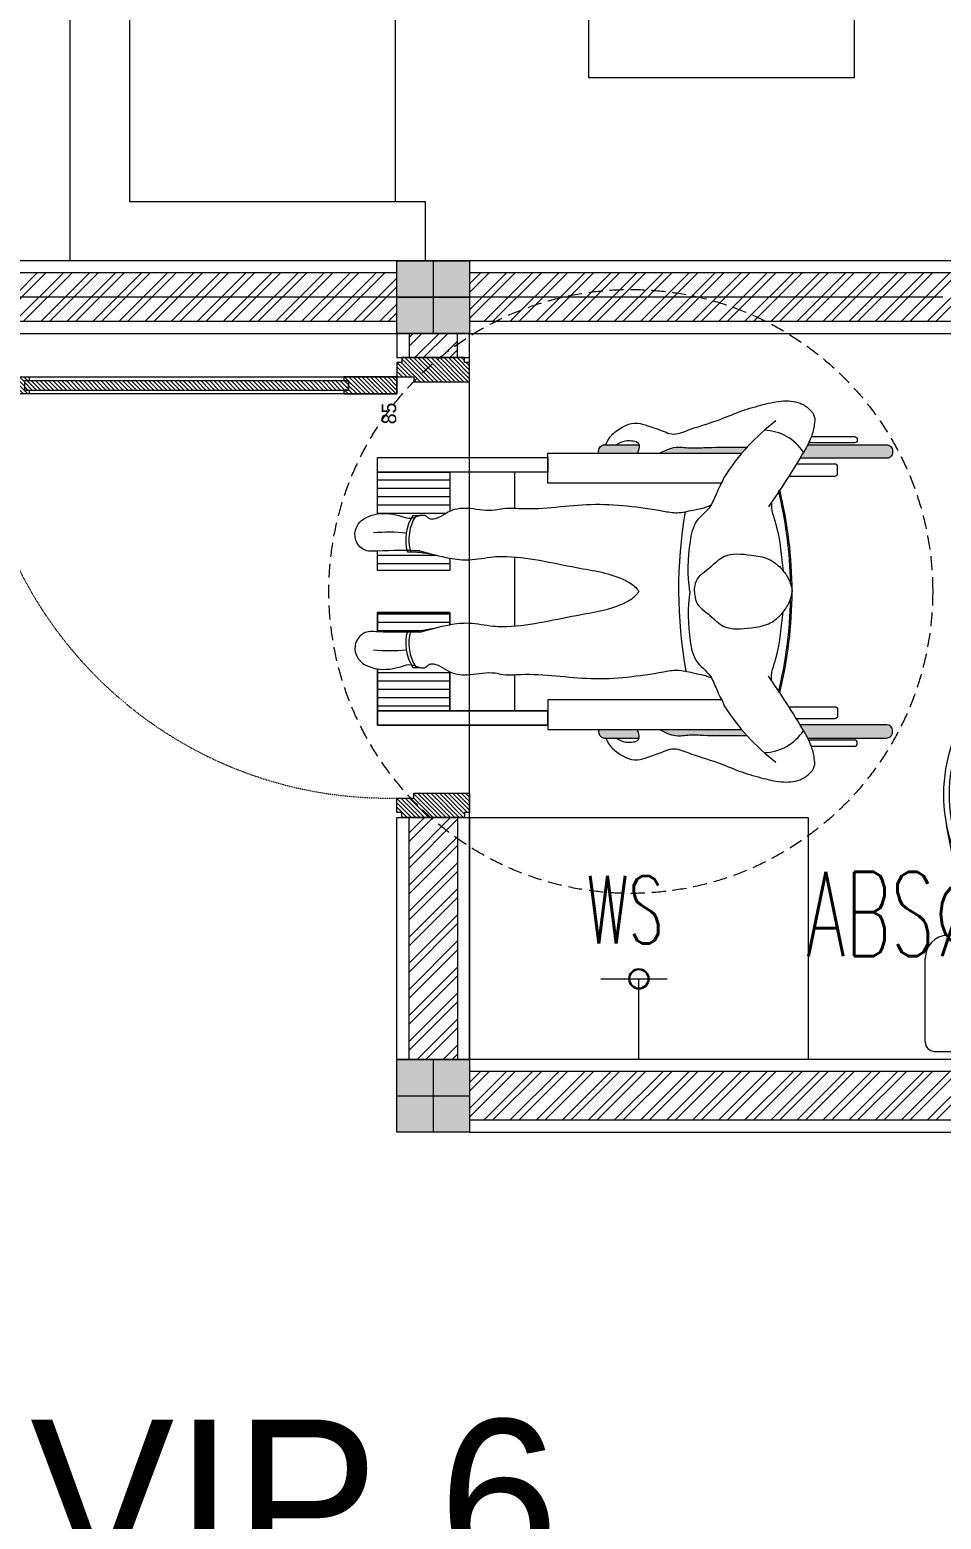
# Model space of a CAD drawing. Header units: millimetres. Extents: x -280308 to 6402717, y -14 to 2073074.
# Drawn here: x 19074 to 20958, y 564598 to 567676 of the extents above; entities that cross this region are included whole.
import ezdxf
from ezdxf.enums import TextEntityAlignment as Align

# ---------------------------------------------------------------- set-up
doc = ezdxf.new("R2010")
doc.units = ezdxf.units.MM
for name, pattern in [('ACAD_ISO03W100', [30, 12, -18]), ('ACAD_ISO08W100', [36, 24, -3, 6, -3]), ('DASHED2', [0.375, 0.25, -0.125]), ('Default', [0])]:
    doc.linetypes.add(name, pattern=pattern)
doc.layers.get('0').update_dxf_attribs({"lineweight": 0})
for name, color, linetype, lineweight, true_color in [('-P-ABK', 7, 'Continuous', 30, 0x05ffff), ('-P-AK', 7, 'Continuous', 30, 0xff0a0a), ('A-FILL-1', 7, 'Continuous', 0, 0x454545), ('A-FILL-4', 9, 'Continuous', 0, 0x808080)]:
    doc.layers.add(name, color=color, linetype=linetype, lineweight=lineweight, true_color=true_color)
for name, color, linetype, lineweight in [('_Door & Window', 1, 'Continuous', 0), ('A-ALINE-1', 91, 'Continuous', 20), ('A-ALINE-3', 111, 'Continuous', 15), ('A-ALINE-6', 117, 'Continuous', 9), ('A-ANNOTATION', 144, 'Continuous', 0), ('A-Furn', 250, 'Continuous', 0), ('A-FURN-EQPM', 177, 'Continuous', 0), ('I-FURN-EQPM', 175, 'Continuous', 0)]:
    doc.layers.add(name, color=color, linetype=linetype, lineweight=lineweight)
doc.layers.add('A-TEXT', color=254, linetype='Continuous')
doc.layers.add('Teks-PL', color=7, linetype='Default', true_color=0xff0a0a)
doc.styles.add('Annotative', font='arial.ttf', dxfattribs={"height": 1.25})
doc.styles.add('CENTURY', font='GOTHIC.TTF')
doc.styles.add('romans', font='BKANT.TTF')
doc.styles.add('RS', font='ROMANS.SHX', dxfattribs={"width": 0.8})
doc.styles.get("Standard").update_dxf_attribs({"font": 'arial.ttf'})
pattern_1 = [(225, (-185593.8879920333, -295407.3885843165), (26.94076836320746, -26.94076836320747), []), (225, (-185611.8485120332, -295407.3885843165), (26.94076836320746, -26.94076836320747), [])]

# ---------------------------------------------------------------- blocks, each defined once
blk = doc.blocks.new('A$Ccf87384a')
blk.add_wipeout([(-75, 74.99999999999909), (75.00000000002728, 74.99999999999909), (75.00000000002728, -75), (-75, -75)])
blk.add_wipeout([(-74.99999999999818, -74.99999999999974), (-74.99999999999818, 75.00000000000753), (75, 75.00000000000756), (75, -74.99999999999972)])
at = {"layer": 'A-FILL-1', "ltscale": 0.25}
h = blk.add_hatch(color=256, dxfattribs=at)
h.dxf.hatch_style = 1
h.paths.add_polyline_path([(-75, -75), (-75, 75), (75, 75), (75, -75)])
at = {"layer": 'A-ALINE-1'}
blk.add_lwpolyline([(-75, -75), (-75, 75), (75, 75), (75, -75)], close=True, dxfattribs=at)
at = {"layer": 'A-FILL-1', "ltscale": 0.25}
for p, q in [((0, 75), (0, -75)), ((-75, 0), (75, 0))]:
    blk.add_line(p, q, dxfattribs=at)
blk = doc.blocks.new('A$Ca4ca9c0b')
at = {"layer": 'A-Furn'}
h = blk.add_hatch(dxfattribs=at)
h.set_pattern_fill('ANSI31', color=256, scale=2, angle=540, style=0)
h.set_pattern_definition([(225, (109566.3125288526, -240668.4215420193), (4.490128060534577, -4.490128060534577), [])])
h.paths.add_polyline_path([(10.000000012893, 1020.000000003551), (10.000000012893, 910.0000000035507), (2.000000012863893, 910.0000000035507), (2.000000012892997, 920.0000000034343), (-16.999999987107, 920.0000000034343), (-16.999999987107, 910.0000000035507), (-24.999999987107, 910.0000000035507), (-24.999999987107, 1020.000000003551)])
h = blk.add_hatch(dxfattribs=at)
h.set_pattern_fill('ANSI31', color=256, scale=2, angle=540, style=0)
h.set_pattern_definition([(225, (109566.3125288526, -240568.4215420193), (4.490128060534577, -4.490128060534577), [])])
h.paths.add_polyline_path([(2.000000012892997, 920.0000000034343), (-16.99999999941792, 920.0000000034343), (-16.99999999941792, 250.0000000005239), (2.000000012892997, 250.0000000005239)])
h = blk.add_hatch(dxfattribs=at)
h.set_pattern_fill('ANSI31', color=256, scale=2, angle=540, style=0)
h.set_pattern_definition([(225, (110170.8596176268, -240618.421542007), (4.490128060534577, -4.490128060534577), [])])
h.paths.add_polyline_path([(10.00000000058208, 150.0000000004075), (10.00000000058208, 260.0000000004075), (2.000000000552973, 260.0000000003492), (2.000000000582077, 250.0000000005239), (-16.99999999941792, 250.0000000005239), (-16.99999999941792, 260.0000000004075), (-24.99999999941792, 260.0000000004075), (-24.99999999941792, 150.0000000004075)])
h = blk.add_hatch(dxfattribs=at)
h.set_pattern_fill('ANSI31', color=256, scale=2, angle=540, style=0)
h.set_pattern_definition([(225, (109716.3125288529, -240669.6019526039), (4.490128060534577, -4.490128060534577), [])])
h.paths.add_polyline_path([(-889.999999998603, -5.820766091346741e-11), (-889.9999999986321, 9.999999999941792), (-899.9999999986321, 9.999999999941792), (-899.9999999986321, 139.9999999998254), (-889.9999999986321, 139.9999999998254), (-889.999999998603, 149.9999999997672), (-859.9999999993306, 150.0000000004075), (-859.9999999993597, 115.0000000077416), (-849.9999999993597, 115.0000000077416), (-849.9999999987485, 0)])
h = blk.add_hatch(dxfattribs=at)
h.set_pattern_fill('ANSI31', color=256, scale=2, angle=540, style=0)
h.set_pattern_definition([(225, (109566.3125288529, -240669.6019526039), (4.490128060534577, -4.490128060534577), [])])
h.paths.add_polyline_path([(39.99999999985448, -5.820766091346741e-11), (39.99999999988358, 9.999999999941792), (49.99999999988358, 9.999999999941792), (49.99999999988358, 139.9999999998254), (39.99999999988358, 139.9999999998254), (39.99999999985448, 149.9999999997672), (10.00000000058208, 150.0000000004075), (10.00000000061118, 115.0000000077416), (6.111804395914078e-10, 115.0000000077416), (0, 0)])
at = {"layer": '_Door & Window'}
for points in [[(10.000000012893, 1020.000000003551), (10.000000012893, 910.0000000035507), (2.000000012863893, 910.0000000035507), (2.000000012892997, 920.0000000034343), (-16.999999987107, 920.0000000034343), (-16.999999987107, 910.0000000035507), (-24.999999987107, 910.0000000035507), (-24.999999987107, 1020.000000003551), (10.000000012893, 1020.000000003551)], [(10.00000000058208, 150.0000000004075), (10.00000000058208, 260.0000000004075), (2.000000000552973, 260.0000000003492), (2.000000000582077, 250.0000000005239), (-16.99999999941792, 250.0000000005239), (-16.99999999941792, 260.0000000004075), (-24.99999999941792, 260.0000000004075), (-24.99999999941792, 150.0000000004075), (10.00000000058208, 150.0000000004075)], [(-889.999999998603, -5.820766091346741e-11), (-889.9999999986321, 9.999999999941792), (-899.9999999986321, 9.999999999941792), (-899.9999999986321, 139.9999999998254), (-889.9999999986321, 139.9999999998254), (-889.999999998603, 149.9999999997672), (-859.9999999993306, 150.0000000004075), (-859.9999999993597, 115.0000000077416), (-849.9999999993597, 115.0000000077416), (-849.9999999987485, 0), (-889.999999998603, -5.820766091346741e-11)], [(39.99999999985448, -5.820766091346741e-11), (39.99999999988358, 9.999999999941792), (49.99999999988358, 9.999999999941792), (49.99999999988358, 139.9999999998254), (39.99999999988358, 139.9999999998254), (39.99999999985448, 149.9999999997672), (10.00000000058208, 150.0000000004075), (10.00000000061118, 115.0000000077416), (6.111804395914078e-10, 115.0000000077416), (0, 0), (39.99999999985448, -5.820766091346741e-11)]]:
    blk.add_lwpolyline(points, dxfattribs=at)
blk.add_lwpolyline([(10.00000000058208, 150.0000000004075), (-24.999999987107, 150.0000000004075), (-24.999999987107, 1020.000000003551), (10.00000000058208, 1020.000000003551)], close=True, dxfattribs=at)
at = {"layer": '_Door & Window', "linetype": 'ACAD_ISO03W100', "ltscale": 0.02}
blk.add_arc((-6.929301123745972, 166.9526288348716), 853.2391276210273, 91.21474571532441, 181.138459278602, dxfattribs=at)
at = {"layer": 'A-Furn'}
blk.add_lwpolyline([(2.000000012892997, 920.0000000034343), (-16.99999999941792, 920.0000000034343), (-16.99999999941792, 250.0000000005239), (2.000000012892997, 250.0000000005239)], close=True, dxfattribs=at)
at = {"layer": 'Defpoints', "ltscale": 0.25, "insert": (-87.73789995184052, 181.5505102498573), "char_height": 30.00000000000001, "attachment_point": 1, "style": 'CENTURY'}
blk.add_mtext_dynamic_manual_height_columns('85', width=78.46666834107602, gutter_width=750.0000000000001, heights=[0], dxfattribs=at)
blk = doc.blocks.new('A$Cf856f872')
at = {"layer": 'A-FILL-1', "ltscale": 0.25}
h = blk.add_hatch(dxfattribs=at)
h.set_pattern_fill('ANSI32', color=256, scale=4, angle=180)
h.set_pattern_definition([(225, (-266719.5125390363, -224008.7895088347), (26.94076836320746, -26.94076836320747), []), (225, (-266737.4730590364, -224008.7895088347), (26.94076836320746, -26.94076836320747), [])])
h.paths.add_polyline_path([(68247.79650776752, -7521.958887237241), (63747.79650776729, -7521.958887237241), (63747.79650776729, -7621.958887237241), (68247.79650776752, -7621.958887237241)])
h = blk.add_hatch(dxfattribs=at)
h.set_pattern_fill('ANSI32', color=256, scale=4, angle=180)
h.set_pattern_definition(pattern_1)
h.paths.add_polyline_path([(65872.79650776752, -9146.95888723724), (65872.79650776752, -8646.958887235727), (65972.79650776752, -8646.958887235727), (65972.79650776752, -9146.95888723724)])
h = blk.add_hatch(dxfattribs=at)
h.set_pattern_fill('ANSI32', color=256, scale=4, angle=180)
h.set_pattern_definition([(225, (-266719.5125390363, -225658.7895088347), (26.94076836320746, -26.94076836320747), []), (225, (-266737.4730590364, -225658.7895088347), (26.94076836320746, -26.94076836320747), [])])
h.paths.add_polyline_path([(68247.79650776752, -9171.95888723724), (65997.79650776752, -9171.958887236775), (65997.79650776752, -9271.958887236775), (68247.79650776752, -9271.95888723724)])
at = {"layer": 'A-ALINE-3', "linetype": 'Continuous'}
for points in [[(68247.79650776752, -7521.958887237241), (63747.79650776729, -7521.958887237241), (63747.79650776729, -7621.958887237241), (68247.79650776752, -7621.958887237241)], [(65872.79650776752, -9146.95888723724), (65872.79650776752, -8646.958887235727), (65972.79650776752, -8646.958887235727), (65972.79650776752, -9146.95888723724)], [(68247.79650776752, -9171.95888723724), (65997.79650776752, -9171.958887236775), (65997.79650776752, -9271.958887236775), (68247.79650776752, -9271.95888723724)]]:
    blk.add_lwpolyline(points, close=True, dxfattribs=at)
at = {"layer": 'A-ALINE-6'}
for points in [[(68247.79650776752, -7496.958887237241), (63747.79650776729, -7496.958887237241), (63747.79650776729, -7646.958887237241), (68247.79650776752, -7646.958887237241)], [(65847.79650776752, -9146.95888723724), (65847.79650776752, -8646.958887235727), (65997.79650776752, -8646.958887235727), (65997.79650776752, -9146.95888723724)], [(68247.79650776752, -9146.95888723724), (65997.79650776752, -9146.958887236775), (65997.79650776752, -9296.958887236775), (68247.79650776752, -9296.95888723724)]]:
    blk.add_lwpolyline(points, close=True, dxfattribs=at)
at = {"ltscale": 0.25, "rotation": 90}
blk.add_blockref('A$Ca4ca9c0b', (65997.7965077674, -7746.958887237124), dxfattribs=at)
at = {"ltscale": 0.25}
for p in [(65922.79650776752, -7571.958887237241), (65922.79650776752, -9221.958887236775)]:
    blk.add_blockref('A$Ccf87384a', p, dxfattribs=at)
at = {"layer": 'A-FILL-1', "ltscale": 0.25}
h = blk.add_hatch(dxfattribs=at)
h.set_pattern_fill('ANSI32', color=256, scale=4, angle=180)
h.set_pattern_definition(pattern_1)
h.paths.add_polyline_path([(65872.79650776752, -7646.958887237241), (65872.79650776752, -7696.958887237241), (65972.79650776752, -7696.958887237241), (65972.79650776752, -7646.958887237241)])
at = {"layer": 'A-ALINE-3', "linetype": 'Continuous'}
blk.add_lwpolyline([(65872.79650776752, -7646.958887237241), (65872.79650776752, -7696.958887237241), (65972.79650776752, -7696.958887237241), (65972.79650776752, -7646.958887237241)], close=True, dxfattribs=at)
at = {"layer": 'A-ALINE-6'}
for points in [[(65847.79650776752, -7646.958887237241), (65847.79650776752, -7696.958887237241), (65997.79650776752, -7696.958887237241), (65997.79650776752, -7646.958887237241)], [(65997.7965077674, -7646.958887237241), (68247.79650776752, -7646.958887237241), (68247.79650776752, -9146.95888723724), (65997.7965077674, -9146.95888723724)]]:
    blk.add_lwpolyline(points, close=True, dxfattribs=at)
blk = doc.blocks.new('A$Cf084c430')
at = {"color": 0, "linetype": 'ByBlock', "lineweight": -2}
for p, q in [((-733.3333333333139, 600.0000000019791), (-733.3333333333139, 722.2222222224809)), ((-733.3333333333139, 722.2222222224809), (0, 722.2222222224809)), ((0, 722.2222222224809), (0, -722.2222222224809)), ((-122.2222222223645, 600.0000000019791), (-733.3333333333139, 600.0000000019791)), ((-672.2222222224518, 600.0000000019791), (-672.2222222224518, -600.0000000019791)), ((-122.2222222223645, -600.0000000019791), (-122.2222222223645, 600.0000000019791)), ((-672.2222222224518, 0), (-122.2222222223645, 0)), ((-733.3333333333139, -722.2222222224809), (-733.3333333333139, -600.0000000019791)), ((-733.3333333333139, -600.0000000019791), (-122.2222222223645, -600.0000000019791)), ((0, -722.2222222224809), (-733.3333333333139, -722.2222222224809))]:
    blk.add_line(p, q, dxfattribs=at)
blk = doc.blocks.new('WASTAFEL 2')
at = {"color": 0, "linetype": 'ByBlock', "lineweight": -2, "ltscale": 0.25}
for p, q in [((48793.28575270518, 63216.78619309526), (48793.28575270518, 63050.44396621513)), ((48871.85340155277, 63050.44396621513), (48734.50680589851, 63050.44396621513))]:
    blk.add_line(p, q, dxfattribs=at)
blk.add_lwpolyline([(48443.28575270518, 63216.78619309526), (49143.28575270518, 63216.78619309526), (49143.28575270518, 62716.78619309526), (48443.28575270518, 62716.78619309526)], close=True, dxfattribs=at)
blk = doc.blocks.new('greg')
at = {"layer": 'I-FURN-EQPM', "ltscale": 1000}
for p, q in [((2016815.603597159, 1433803.731755523), (2016815.603597159, 1433585.670167193)), ((2016835.052543675, 1433823.180702039), (2017007.650006217, 1433823.180702039)), ((2017057.821918391, 1433734.434345878), (2017282.20327301, 1433779.180702039)), ((2017154.858054209, 1433716.909725931), (2017154.858054209, 1433706.195880755)), ((2017099.824018553, 1433653.72203105), (2017099.824018553, 1433670.370329267)), ((2017103.065509639, 1433673.611820353), (2017141.464213042, 1433673.611820353)), ((2017141.464213042, 1433693.09419905), (2017141.464213042, 1433655.018547026)), ((2017103.065509639, 1433650.480539964), (2017138.190307046, 1433650.480539964)), ((2017134.916401049, 1433645.936049921), (2017134.916401049, 1433585.670167193)), ((2017135.904189358, 1433648.265875719), (2017140.476424734, 1433652.688721227)), ((2016798.935849995, 1433634.91489977), (2016815.603597159, 1433634.91489977)), ((2016798.935849995, 1433536.425434616), (2016798.935849995, 1433634.91489977)), ((2016815.603597159, 1433367.608578862), (2016815.603597159, 1433585.670167193)), ((2017134.916401049, 1433525.404284465), (2017134.916401049, 1433585.670167193)), ((2016798.935849995, 1433536.425434616), (2016815.603597159, 1433536.425434616)), ((2017099.824018553, 1433517.618303335), (2017099.824018553, 1433500.970005118)), ((2017103.065509639, 1433520.859794421), (2017138.190307046, 1433520.859794421)), ((2017135.904189358, 1433523.074458666), (2017140.476424734, 1433518.651613159)), ((2017141.464213042, 1433478.246135335), (2017141.464213042, 1433516.32178736)), ((2017103.065509639, 1433497.728514032), (2017141.464213042, 1433497.728514032)), ((2016798.937324006, 1433461.84631587), (2016798.937324006, 1433398.746068401)), ((2017154.858054209, 1433454.430608455), (2017154.858054209, 1433465.14445363)), ((2016814.392753504, 1433443.843892962), (2016814.392753504, 1433416.748491309)), ((2016814.392753504, 1433441.08125827), (2016815.603597159, 1433441.08125827)), ((2017057.821918391, 1433436.905988508), (2017282.20327301, 1433392.159632347)), ((2016814.392753504, 1433419.369102679), (2016815.603597159, 1433419.369102679)), ((2017057.10000026, 1433421.864100003), (2017069.250029578, 1433421.864100003)), ((2017072.491520664, 1433418.622608917), (2017072.491520664, 1433383.6469201)), ((2017052.929955862, 1433380.283231422), (2017052.929955862, 1433358.415153488)), ((2017052.972546811, 1433380.405429014), (2017069.250029578, 1433380.405429014)), ((2017068.128473663, 1433380.405429014), (2017068.128473663, 1433358.415153488)), ((2016835.052543675, 1433348.159632347), (2017007.650006217, 1433348.159632347)), ((2017056.171446948, 1433355.173662402), (2017064.886982577, 1433355.173662402))]:
    blk.add_line(p, q, dxfattribs=at)
for centre, radius, start, end in [((2016835.052543675, 1433803.731755523), 19.44894651539708, 90, 180), ((2017007.650006217, 1433775.206633967), 47.97406807131281, 2.736503768851652, 90), ((2013801.103633085, 1433585.670167193), 3260.114226634514, 356.6267369239184, 3.373263076081678), ((2017346.209755992, 1433458.441642071), 327.066450567261, 41.42370000628628, 115.3669999966041), ((2017346.209755992, 1433458.441642071), 315.3970826580227, 41.42370000628628, 115.3669999966041), ((2017360.256646721, 1433457.066646836), 322.8838134667711, 117.5155407588588, 132.4037288927967), ((2017287.33779489, 1433582.733376269), 189.5364667747164, 115.3845000025151, 133.9260308433645), ((2017158.099545295, 1433716.909725931), 3.241491085899514, 133.9260308433645, 180), ((2017103.065509639, 1433670.370329267), 3.241491085899514, 90, 180), ((2017144.705704128, 1433693.09419905), 3.241491085899514, 132.4037288927967, 180), ((2017496.111817288, 1433588.548959871), 128.5895271779964, 358.7171859547376, 42.14604862632781), ((2017103.065509639, 1433653.72203105), 3.241491085899514, 180, 270), ((2017138.157892135, 1433645.936049921), 3.241491085899514, 134.0485219321383, 180), ((2017138.222721956, 1433655.018547026), 3.241491085899514, 314.0485219321383, 0), ((2017496.111817288, 1433588.548959871), 116.9201592687582, 358.7171859547376, 42.14604862632781), ((2017496.111817288, 1433582.791374515), 116.9201592687582, 317.8539513736722, 1.282814045262398), ((2017496.111817288, 1433582.791374515), 128.5895271779964, 317.8539513736722, 1.282814045262398), ((2017103.065509639, 1433517.618303335), 3.241491085899514, 90, 180), ((2017138.157892135, 1433525.404284465), 3.241491085899514, 180, 225.9514780678617), ((2017138.222721956, 1433516.32178736), 3.241491085899514, 0, 45.95147806786171), ((2017103.065509639, 1433500.970005118), 3.241491085899514, 180, 270), ((2017346.209755992, 1433712.898692314), 327.066450567261, 244.6330000033959, 318.5762999937137), ((2017346.209755992, 1433712.898692314), 315.3970826580227, 244.6330000033959, 318.5762999937137), ((2016795.445785095, 1433443.213157381), 18.95746394575405, 1.906645185664254, 79.38681552428244), ((2017144.705704128, 1433478.246135335), 3.241491085899514, 180, 227.5962711072033), ((2017360.256646721, 1433714.273687549), 322.8838134667711, 227.5962711072033, 242.4844592411411), ((2017158.099545295, 1433454.430608455), 3.241491085899514, 180, 226.0739691566355), ((2017287.33779489, 1433588.606958116), 189.5364667747164, 226.0739691566355, 244.6154999974849), ((2016795.445785095, 1433417.37922689), 18.95746394575405, 280.6131844757176, 358.0933548143357), ((2017007.650006217, 1433396.133700418), 47.97406807131281, 270, 357.2634962311484), ((2017069.250029578, 1433418.622608917), 3.241491085899514, 0, 90), ((2016835.052543675, 1433367.608578862), 19.44894651539708, 180, 270), ((2017069.250029578, 1433383.6469201), 3.241491085899514, 270, 0), ((2017056.171446948, 1433358.415153488), 3.241491085899514, 180, 270), ((2017064.886982577, 1433358.415153488), 3.241491085899514, 270, 0)]:
    blk.add_arc(centre, radius, start, end, dxfattribs=at)
at = {"layer": 'I-FURN-EQPM', "ltscale": 1000, "style": 'romans'}
blk.add_text('+', height=19.44894651539708, dxfattribs=at).set_placement((2016786.804528179, 1433577.339187908))
blk = doc.blocks.new('disable people')
at = {"layer": 'A-FILL-4'}
h = blk.add_hatch(color=256, dxfattribs=at)
edge = h.paths.add_edge_path()
edge.add_spline(control_points=[(-3.796474417917125, 4.952000308492416), (-3.760681164754715, 5.053013868617654), (-3.704158616363202, 5.157722778494588), (-3.734610711559071, 5.255821520916697)], knot_values=[0.9037914775148974, 0.9037914775148974, 0.9037914775148974, 0.9037914775337845, 1.21384703267489, 1.21384703267489, 1.21384703267489, 1.213847032693339], degree=3, periodic=0)
edge.add_line((-3.734610711562709, 5.255821520934205), (-4.964782523813881, 5.255821520934205))
edge.add_arc((-4.964782523813483, 5.035821520934178), 0.2200000000000129, 89.99999999999999, 179.9999999999926)
edge.add_line((-5.184782523814647, 5.035821520934178), (-5.184782523814647, 4.952000308504779))
edge.add_line((-5.184782523814647, 4.952000308504921), (-3.796474417913829, 4.952000308504921))
edge = h.paths.add_edge_path()
edge.add_spline(control_points=[(0.1341749100720335, 5.166089496497762), (-0.07234800000333053, 5.166001675629786), (-0.553623694469934, 5.165540411955988), (-1.20498952116759, 5.174735433441811), (-1.923735004729679, 5.122992935595903), (-2.472725316985816, 5.224835962467296), (-2.818046584459807, 5.044581019589032), (-3.008957661264503, 4.952000308504921)], knot_values=[0.4124965523283914, 0.4124965523283914, 0.4124965523283914, 0.4124965523283914, 0.6874227009135008, 1.856497828568305, 2.363121600141893, 2.852056937546859, 3.479819935797773, 3.479819935797798, 3.479819935797798, 3.479819935797798], degree=3, periodic=0)
edge.add_line((-3.008957661264503, 4.952000308504921), (-0.05374037849282143, 4.952000308504893))
edge.add_arc((6.001229472374689, -0.1731919023486626), 7.932859200384009, 137.696407415366, 139.7539587547804, ccw=False)
edge = h.paths.add_edge_path()
edge.add_line((5.131749954041879, 5.255821520934205), (2.308872463095783, 5.255821520934205))
edge.add_spline(control_points=[(2.308872463096122, 5.255821520934205), (2.267732188407535, 5.17631198661752), (2.17731957034448, 5.015793417558143), (2.084681671298313, 4.857544409941738), (2.036732091110025, 4.777055949464057)], knot_values=[9.278145445618577, 9.278145445618577, 9.278145445618577, 9.278145445618577, 9.545772737748978, 9.82631843046447, 9.82631843046447, 9.82631843046447, 9.82631843046447], degree=3, periodic=0)
edge.add_line((2.036732091110025, 4.777055949464057), (5.151749954040608, 4.777055949464028))
edge.add_arc((5.151749954042316, 4.977055949464102), 0.1999999999999886, 270, 360)
edge.add_line((5.351749954041225, 4.977055949464102), (5.351749954041168, 5.035821520934263))
edge.add_arc((5.131749954041879, 5.035821520934178), 0.2200000000000118, 7.404331298447066e-12, 89.99999999999999)
edge = h.paths.add_edge_path()
edge.add_spline(control_points=[(-3.734610711559071, -5.255821520915617), (-3.704158616363202, -5.157722778493792), (-3.760681164754715, -5.053013868616347), (-3.796474417917125, -4.952000308491563)], knot_values=[0.9037914775148975, 0.9037914775333468, 0.9037914775333468, 0.9037914775333468, 1.213847032674452, 1.213847032693339, 1.213847032693339, 1.213847032693339], degree=3, periodic=0)
edge.add_line((-3.796474417911668, -4.952000308503841), (-5.184782523812599, -4.952000308503841))
edge.add_line((-5.184782523814647, -4.952000308503841), (-5.18478252381459, -5.035821520933212))
edge.add_arc((-4.964782523813483, -5.035821520933098), 0.2200000000000129, 180, 270)
edge.add_line((-4.964782523813483, -5.255821520933125), (-3.734610711562426, -5.255821520933125))
edge = h.paths.add_edge_path()
edge.add_line((-0.05374037849287561, -4.952000308503841), (-3.008957661264615, -4.952000308503841))
edge.add_spline(control_points=[(-3.008957661264503, -4.952000308503841), (-2.818046584459807, -5.044581019588179), (-2.472725316985816, -5.224835962466216), (-1.923735004729679, -5.12299293559505), (-1.20498952116759, -5.174735433440958), (-0.553623694469934, -5.165540411954737), (-0.07234800000333053, -5.166001675628706), (0.1341749100720335, -5.166089496496454)], knot_values=[0.4124965523283917, 0.4124965523283917, 0.4124965523283917, 0.4124965523284174, 1.040259550579332, 1.529194887984297, 2.035818659557886, 3.204893787212689, 3.479819935797799, 3.479819935797799, 3.479819935797799, 3.479819935797799], degree=3, periodic=0)
edge.add_arc((6.001229472376508, 0.1731919023482078), 7.93285920038395, 220.2460412452068, 222.3035925846204, ccw=False)
edge = h.paths.add_edge_path()
edge.add_arc((5.151749954042316, -4.977055949463022), 0.1999999999999886, 0, 89.99999999999999)
edge.add_line((5.151749954042316, -4.777055949462977), (2.03673209111179, -4.777055949463005))
edge.add_spline(control_points=[(2.036732091110025, -4.777055949462977), (2.084681671298313, -4.857544409940431), (2.232165906039882, -5.109484857939435), (2.374009886807471, -5.367177794302108), (2.440898637138162, -5.551188368630221)], knot_values=[8.953599230115874, 8.953599230115874, 8.953599230115874, 8.953599230115874, 9.234144922831332, 9.82631843046441, 9.826318430464434, 9.826318430464434, 9.826318430464434], degree=3, periodic=0)
edge.add_arc((0.7053364612966107, -4.04279776307277), 1.733346163484878, 327.02309260736433, 327.0237538441636, ccw=False)
edge.add_spline(control_points=[(2.036732091110025, -4.777055949462977), (2.084681671298313, -4.857544409940431), (2.232165906039882, -5.109484857939435), (2.374009886807471, -5.367177794302108), (2.440898637138162, -5.551188368630221)], knot_values=[8.953599230115874, 8.953599230115874, 8.953599230115874, 8.953599230115874, 9.234144922831332, 9.82631843046441, 9.826318430464434, 9.826318430464434, 9.826318430464434], degree=3, periodic=0)
edge.add_line((2.308799040582016, -5.255821520933125), (5.131749954041821, -5.255821520933154))
edge.add_arc((5.131749954041879, -5.035821520933098), 0.2200000000000118, 270, 359.9999999999482)
edge.add_line((5.351749954041225, -5.035821520933325), (5.351749954041281, -4.977055949462965))
h = blk.add_hatch(dxfattribs=at)
h.set_pattern_fill('_USER', color=256, scale=0.2999999999999999, style=0, pattern_type=0)
h.set_pattern_definition([(360, (-5.456968210637569e-12, -2.842170943040401e-13), (7.395570986446986e-32, 0.3), [])])
edge = h.paths.add_edge_path()
edge.add_spline(control_points=[(-11.84368881340561, 2.723015967266292), (-11.80630735148043, 2.722610891474005), (-11.70819034366286, 2.721547668618996), (-11.61031172560615, 2.728856529663688), (-11.54972374569115, 2.733380797935752)], knot_values=[0, 0, 0, 0, 0.1121097829463906, 0.2942601996699649, 0.2942601996699649, 0.2942601996699649, 0.2942601996699649], degree=3, periodic=0)
edge.add_spline(control_points=[(-11.54972374569115, 2.733380797935752), (-11.53484815880256, 2.736247567797591), (-11.47003685719392, 2.745536439978423), (-11.36826084976747, 2.72479947738816), (-11.306672703613, 2.6447510459368), (-11.24782621166378, 2.610484695002697), (-10.96949606972703, 2.549332237655335), (-10.74909445872436, 2.772073311572058), (-10.5228854389261, 2.880681640590865)], knot_values=[5.436664725832285, 5.436664725832285, 5.436664725832285, 5.436664725832285, 5.482184118797054, 5.63248936469224, 5.71609653018408, 5.778112604277349, 5.832864719823681, 6.558060987042688, 6.558060987042688, 6.558060987042688, 6.558060987042688], degree=3, periodic=0)
edge.add_line((-10.5228854389261, 2.880681640590865), (-10.52288543892609, 4.274822013010747))
edge.add_line((-10.5228854389261, 4.274822013010635), (-13.10916806575664, 4.274822013010636))
edge.add_line((-13.10916806575733, 4.274822013010635), (-13.10916806575733, 2.778481744722516))
edge.add_spline(control_points=[(-13.10916806575733, 2.778481744722512), (-12.82295144472664, 2.822346398972513), (-12.41668017873963, 2.754237778142112), (-12.01270156310056, 2.608782090787145), (-11.9026220646665, 2.624670677752874)], knot_values=[3.85022029909312, 3.850220299093444, 3.850220299093444, 3.850220299093444, 4.723214524291371, 5.067106132655391, 5.067106132655391, 5.067106132655391, 5.067106132688122], degree=3, periodic=0)
edge.add_arc((-10.49828518709546, 1.8499546098883), 1.603853812364077, 147.0195933812169, 151.1162485193678, ccw=False)
edge = h.paths.add_edge_path()
edge.add_spline(control_points=[(-11.10131507691221, 1.321645051041912), (-11.26820317942656, 1.353449058260139), (-11.54271718581731, 1.405746173674288), (-11.85950975244123, 1.421612261374548), (-12.00627843078473, 1.420929790504033), (-12.04364457507836, 1.420756038819889)], knot_values=[0, 0, 0, 0, 0.5089906555588182, 0.8372314890067583, 0.9493412719532057, 0.9493412719532057, 0.9493412719532057, 0.9493412719532057], degree=3, periodic=0)
edge.add_arc((-10.49828518709546, 1.8499546098883), 1.603853812364076, 193.9046284335562, 195.5217729613365, ccw=False)
edge.add_spline(control_points=[(-12.05514138739818, 1.464538181836133), (-12.39829801821179, 1.46764695568163), (-12.74615257863297, 1.465605107812507), (-13.10916806575915, 1.44694142760477)], knot_values=[0.4692719010675678, 0.4692719010675678, 0.4692719010675678, 0.4692719010675678, 1.51441113184759, 1.514411131847849, 1.514411131847849, 1.514411131847849], degree=3, periodic=0)
edge.add_line((-13.10916806575733, 1.44694142760477), (-13.10916806575733, 0.7534304279870407))
edge.add_line((-13.10916806575733, 0.7534304279870412), (-10.52288543892678, 0.7534304279870412))
edge.add_line((-10.5228854389261, 0.7534304279870412), (-10.5228854389261, 1.191359744353121))
edge.add_spline(control_points=[(-10.5228854389261, 1.191359744352894), (-10.71802839497832, 1.226449273625576), (-10.91033044466531, 1.271692798998856), (-11.10131507691221, 1.321645051041912)], knot_values=[0.5122589669724955, 0.5122589669724955, 0.5122589669724955, 0.5122589669753015, 1.104645887850228, 1.104645887850228, 1.104645887850228, 1.104645887850228], degree=3, periodic=0)
h = blk.add_hatch(dxfattribs=at)
h.set_pattern_fill('_USER', color=256, scale=0.2999999999999999, style=0, pattern_type=0)
h.set_pattern_definition([(360, (-5.456968210637569e-12, 1.13686837721616e-12), (-7.347638122947742e-17, -0.2999999999999999), [])])
edge = h.paths.add_edge_path()
edge.add_spline(control_points=[(-11.84368881340561, -2.723015967265212), (-11.80630735148043, -2.722610891472925), (-11.70819034366286, -2.721547668617916), (-11.61031172560615, -2.728856529662664), (-11.54972374569115, -2.733380797934899)], knot_values=[0, 0, 0, 0, 0.1121097829463906, 0.2942601996699649, 0.2942601996699649, 0.2942601996699649, 0.2942601996699649], degree=3, periodic=0)
edge.add_spline(control_points=[(-11.54972374569115, -2.733380797934899), (-11.53484815880256, -2.736247567796511), (-11.47003685719392, -2.745536439977116), (-11.36826084976747, -2.72479947738708), (-11.306672703613, -2.644751045935948), (-11.24782621166378, -2.610484695001844), (-10.96949606972703, -2.549332237654482), (-10.74909445872436, -2.772073311571205), (-10.5228854389261, -2.880681640589785)], knot_values=[5.436664725832285, 5.436664725832285, 5.436664725832285, 5.436664725832285, 5.482184118797054, 5.63248936469224, 5.71609653018408, 5.778112604277349, 5.832864719823681, 6.558060987042688, 6.558060987042688, 6.558060987042688, 6.558060987042688], degree=3, periodic=0)
edge.add_line((-10.5228854389261, -2.880681640589785), (-10.52288543892609, -4.274822013009667))
edge.add_line((-10.5228854389261, -4.274822013009555), (-13.10916806575664, -4.274822013009555))
edge.add_line((-13.10916806575733, -4.274822013009555), (-13.10916806575733, -2.778481744721437))
edge.add_spline(control_points=[(-13.10916806575733, -2.778481744721432), (-12.82295144472664, -2.822346398971661), (-12.41668017873963, -2.754237778141317), (-12.01270156310056, -2.608782090786292), (-11.9026220646665, -2.624670677752022)], knot_values=[3.85022029909312, 3.850220299093444, 3.850220299093444, 3.850220299093444, 4.723214524291371, 5.067106132655391, 5.067106132655391, 5.067106132655391, 5.067106132688122], degree=3, periodic=0)
edge.add_arc((-10.49828518709546, -1.849954609887163), 1.603853812364077, 208.8837514806322, 212.9804066187831)
edge = h.paths.add_edge_path()
edge.add_spline(control_points=[(-11.10131507691221, -1.321645051040832), (-11.26820317942656, -1.353449058259002), (-11.54271718581731, -1.405746173672924), (-11.85950975244123, -1.421612261373639), (-12.00627843078473, -1.420929790502896), (-12.04364457507836, -1.420756038818865)], knot_values=[0, 0, 0, 0, 0.5089906555588182, 0.8372314890067583, 0.9493412719532057, 0.9493412719532057, 0.9493412719532057, 0.9493412719532057], degree=3, periodic=0)
edge.add_arc((-10.49828518709546, -1.849954609887163), 1.603853812364076, 164.4782270386635, 166.0953715664438)
edge.add_spline(control_points=[(-12.05514138739818, -1.464538181834996), (-12.39829801821179, -1.467646955680721), (-12.74615257863297, -1.465605107811598), (-13.10916806575915, -1.446941427603633)], knot_values=[0.4692719010675678, 0.4692719010675678, 0.4692719010675678, 0.4692719010675678, 1.51441113184759, 1.514411131847849, 1.514411131847849, 1.514411131847849], degree=3, periodic=0)
edge.add_line((-13.10916806575733, -1.446941427603633), (-13.10916806575733, -0.753430427985904))
edge.add_line((-13.10916806575733, -0.7534304279861885), (-10.52288543892678, -0.7534304279861892))
edge.add_line((-10.5228854389261, -0.7534304279861885), (-10.5228854389261, -1.191359744352268))
edge.add_spline(control_points=[(-10.5228854389261, -1.191359744351757), (-10.71802839497832, -1.226449273624439), (-10.91033044466531, -1.271692798997492), (-11.10131507691221, -1.321645051040832)], knot_values=[0.5122589669724955, 0.5122589669724955, 0.5122589669724955, 0.5122589669753015, 1.104645887850228, 1.104645887850228, 1.104645887850228, 1.104645887850228], degree=3, periodic=0)
for p, q in [((-8.202746146980644, 4.274822013010635), (-8.202746146980644, 2.985387214360799)), ((-8.202746146980644, 1.237720448978507), (-8.202746146980644, -1.23772044897737)), ((-8.202746146980644, -2.985387214359719), (-8.202746146980644, -4.274822013009555))]:
    blk.add_line(p, q, dxfattribs=at)
for points in [[(2.4408986371418, 5.551188368631301), (3.985710528006166, 5.551188368631301, -0.414213562373095), (4.085710528004711, 5.451188368631392), (4.085710528004711, 5.426046132553836, -0.414213562373095), (3.985710528006166, 5.326046132553756), (2.344216868157673, 5.326046132553756)], [(-5.184782523807371, 4.952000308504921), (-5.184782523807371, 5.035821520934178, -0.414213562373095), (-4.964782523809845, 5.255821520934205), (-3.734610711555433, 5.255821520934205)], [(2.30887246309976, 5.255821520934205), (5.131749954045517, 5.255821520934205, -0.4142135623730981), (5.351749954046682, 5.035821520934178), (5.351749954046682, 4.977055949464102, -0.414213562373095), (5.151749954045954, 4.777055949464057), (2.036706903287268, 4.777055949464057)], [(1.636438218787589, 4.132746635153126), (3.282262380906104, 4.132746635153126, 0.4142135623730451), (3.382262380908287, 4.232746635153262), (3.382262380908287, 4.465441665068283, 0.414213562373095), (3.282262380906104, 4.56544166506842), (1.908734547932909, 4.565441665068136)], [(1.636438218787589, -4.13274663515341), (3.282262380906104, -4.13274663515341, -0.4142135623730451), (3.382262380908287, -4.232746635153546), (3.382262380908287, -4.465441665068795, -0.414213562373095), (3.282262380906104, -4.565441665068704), (1.908734547932909, -4.565441665068477)], [(2.308877528723315, -5.255821520933125), (5.131749954045517, -5.255821520933125, 0.4142135623730981), (5.351749954046682, -5.035821520933098), (5.351749954046682, -4.977055949463022, 0.414213562373095), (5.151749954045954, -4.777055949462977), (2.036706903287268, -4.777055949462977)], [(-5.184782523807371, -4.952000308503841), (-5.184782523807371, -5.035821520933098, 0.414213562373095), (-4.964782523809845, -5.255821520933125), (-3.734610711555433, -5.255821520933125)], [(2.4408986371418, -5.551188368630221), (3.985710528006166, -5.551188368630221, 0.414213562373095), (4.085710528004711, -5.451188368630312), (4.085710528004711, -5.426046132552813, 0.414213562373095), (3.985710528006166, -5.326046132552904), (2.344216868157673, -5.326046132552904)]]:
    blk.add_lwpolyline(points, format="xyb", dxfattribs=at)
for points in [[(-0.7716928118115902, 3.881550911005661), (-7.007824699383491, 3.881550911005661), (-7.007824699383491, 4.952000308504921), (-0.05374037848923763, 4.952000308504921)], [(-13.10916806575187, 2.778481744728197), (-13.10916806575187, 4.274822013010635), (-10.52288543892246, 4.274822013010635), (-10.52288543892246, 2.880681640590865)], [(-10.52288543892246, 1.191359744319243), (-10.52288543892246, 0.7534304279870412), (-13.10916806575187, 0.7534304279870412), (-13.10916806575187, 1.446941427605225)], [(-13.10916806575187, -1.446941427604088), (-13.10916806575187, -0.7534304279861885), (-10.52288543892246, -0.7534304279861885), (-10.52288543892246, -1.191359744318333)], [(-10.52288543892246, -1.191359744318333), (-10.52288543892246, -0.7534304279861885), (-13.10916806575187, -0.7534304279861885), (-13.10916806575187, -1.446941427604088)], [(-10.52288543892246, -2.880681640589557), (-10.52288543892246, -4.274822013009555), (-13.10916806575187, -4.274822013009555), (-13.10916806575187, -2.778481744727117)], [(-13.10916806575187, -2.778481744727117), (-13.10916806575187, -4.274822013009555), (-10.52288543892246, -4.274822013009555), (-10.52288543892246, -2.880681640589557)], [(-0.7716928118115902, -3.881550911004581), (-7.007824699383491, -3.881550911004581), (-7.007824699383491, -4.952000308503841), (-0.05374037848741864, -4.952000308503841)]]:
    blk.add_lwpolyline(points, dxfattribs=at)
for points in [[(-13.10916806575187, 4.795772278258937), (-7.007824699383491, 4.795772278258937), (-7.007824699383491, 4.274822013010635), (-13.10916806575187, 4.274822013010635)], [(-13.10916806575187, -4.274822013009555), (-7.007824699383491, -4.274822013009555), (-7.007824699383491, -4.795772278257857), (-13.10916806575187, -4.795772278257857)], [(-13.10916806575187, -4.79577227825763), (-7.007824699383491, -4.79577227825763), (-7.007824699383491, -4.274822013009555), (-13.10916806575187, -4.274822013009555)]]:
    blk.add_lwpolyline(points, close=True, dxfattribs=at)
at = {"layer": 'A-FILL-4', "linetype": 'DASHED2', "ltscale": 2}
blk.add_circle((-4.032044972002041, 5.684341886080801e-13), 10.82285678946162, dxfattribs=at)
at = {"layer": 'A-FILL-4'}
for centre, radius, start, end in [((6.001229472381965, -0.1731919023484352), 7.932859200384001, 127.5204071296238, 147.4062370725861), ((0.7053364602925285, 4.042797764629086), 1.733346163484867, 32.98970642474525, 88.42289004785182), ((-13.74668270498478, -0.04341019569847049), 15.44764756680718, 1.182090759333106, 13.72631994225427), ((-13.74668270498478, -0.04341019569847049), 15.49764756680718, 0.1604904385792841, 13.72631994225427), ((-10.49828518709, 1.8499546098883), 1.603853812364076, 147.0195933826843, 195.5217729614681), ((-10.38617540414452, 1.8499546098883), 1.603853812364076, 147.0195933826843, 195.5217729614681), ((14.27937685350298, 0.06775199395133313), 16.59864857667759, 170.3286188685546, 190.1626872323025), ((-12.69504205342673, -4.606921862426645), 6.728132541871835, 84.78551859402995, 94.76708404660036), ((-13.74668270498114, 0.04341019570074423), 15.44764756680434, 346.2736800577457, 358.8179092406669), ((-13.74668270498114, 0.04341019570074423), 15.49764756680435, 346.2736800577457, 359.8395095614207), ((-13.74668270498478, -0.04341019569847049), 15.44764756680718, 0.1604904385792841, 0.1610099051522045), ((-10.49828518709, -1.849954609887163), 1.603853812364076, 164.4782270385319, 212.9804066173157), ((-10.38617540414452, -1.849954609887163), 1.603853812364076, 164.4782270385319, 212.9804066173157), ((-12.69504205342673, 4.606921862427726), 6.728132541871835, 265.2329159533996, 275.2144814059701), ((6.001229472381965, 0.1731919023497994), 7.932859200384001, 212.5937629274139, 232.4795928703763), ((0.7053364602925285, -4.042797764628233), 1.733346163484867, 271.5771099521482, 327.0102935752548)]:
    blk.add_arc(centre, radius, start, end, dxfattribs=at)
for points in [[(-4.92346149860532, 5.255821520934205), (-4.763444462907501, 5.548488725255311), (-4.598746377016141, 5.706342594715352), (-3.795142421198761, 6.036484532325346), (-3.426854836276107, 5.940611925619805), (-2.83078820989067, 5.728755613769636), (-2.566758833625499, 5.644812886039915), (-1.990014397371851, 5.77694535444266), (-0.9296119438040478, 6.130492836126223), (-0.1419316975516267, 6.437829670206156), (0.6264580426013708, 6.674788378109497), (1.355821926739736, 6.821824205640951), (2.03613892919202, 6.747111713511686), (2.366979790260302, 6.535991856629323), (2.546758790460444, 6.270681361221932), (2.546758790460444, 5.977235520005024), (2.4408986371418, 5.551188368631301), (2.178919851432511, 5.020117206751138), (1.563051972347239, 4.019382088696602), (0.9042720964644104, 3.036488685107713)], [(-11.59479933503098, 1.458273844522409), (-13.10916806575187, 1.44694142760477), (-13.60667026066403, 1.498036116953244), (-13.89975817351478, 1.866144042570795), (-13.88104616483179, 2.260011965725369), (-13.6895420801302, 2.538489094402166), (-13.51049322462313, 2.652381983495161), (-13.10916806575187, 2.778481744722512), (-12.24121315577941, 2.684816428400097), (-11.9026220646283, 2.624670677757422), (-11.6864549030779, 2.695858412372388), (-11.58829313107708, 2.724656443567028), (-11.50436550326049, 2.739278829181558), (-11.35904478900738, 2.70089189191475), (-11.29807203763994, 2.643686282815679), (-11.24447784318909, 2.612482825203188), (-11.19131079044928, 2.599403885649735), (-10.52288543892246, 2.880681640590865), (-9.794960447152334, 2.978637757924389), (-8.898797660205673, 2.922233265498733), (-8.608041948751634, 2.974222485651126), (-7.978096220525913, 2.974222485651126), (-5.459508429310517, 3.120158817032916), (-2.862528005884087, 2.87969555159134), (-2.371240473639773, 2.822748566114569), (-1.807424389844527, 2.913683812752424), (-1.35487122052109, 3.017778437834522), (-1.14944398208354, 3.098118711132884)], [(-11.84368881339833, 2.723015967266292), (-11.73157903045285, 2.723015967266292), (-11.5497237456857, 2.733380797935752)], [(-12.0436445750729, 1.420756038819889), (-11.93153479212742, 1.420756038819889), (-11.6037811244496, 1.402879292288389), (-11.10095268296573, 1.321575989310304)], [(-11.59479933503098, 1.458273844522409), (-10.52288543892246, 1.191359744353122), (-9.83083267098118, 1.132548455971346), (-8.963526649984487, 1.24073196201698), (-8.6391886196634, 1.25427512685269), (-5.976700821847771, 0.8565910165420973), (-4.215992548008217, 0.3886604790008619), (-3.813472225867372, 0.09260624280796037), (-3.74400946284004, 6.821210263296962e-13)], [(-1.752623687929372, 6.821210263296962e-13), (-1.679207983477681, 0.3788307068211338), (-1.194287836962758, 0.8637508533374785), (-0.6959840598392475, 1.251223035229941), (0.2821704783109453, 1.301328029997421), (0.9016085141356598, 1.159748884299916), (1.342330865873009, 0.8397630039512478), (1.609774513437515, 0.4677343058569932), (1.7303854847396, 0.1585836488836776), (1.750904063925191, 6.821210263296962e-13)], [(-11.59479933503098, -1.458273844521273), (-10.52288543892246, -1.191359744351985), (-9.83083267098118, -1.132548455970209), (-8.963526649984487, -1.240731962016071), (-8.6391886196634, -1.25427512685178), (-5.976700821847771, -0.8565910165411879), (-4.215992548008217, -0.3886604789997818), (-3.813472225867372, -0.0926062428068235), (-3.74400946284004, 6.821210263296962e-13)], [(-1.752623687929372, 6.821210263296962e-13), (-1.679207983477681, -0.3788307068202812), (-1.194287836962758, -0.8637508533363416), (-0.6959840598392475, -1.251223035229032), (0.2821704783109453, -1.301328029996512), (0.9016085141356598, -1.159748884299006), (1.342330865873009, -0.8397630039503383), (1.609774513437515, -0.4677343058559131), (1.7303854847396, -0.1585836488827681), (1.750904063925191, 6.821210263296962e-13)], [(-11.59479933503098, -1.458273844521273), (-13.10916806575187, -1.446941427603633), (-13.60667026066403, -1.498036116952335), (-13.89975817351478, -1.866144042569658), (-13.88104616483179, -2.260011965724061), (-13.6895420801302, -2.538489094401086), (-13.51049322462313, -2.652381983494308), (-13.10916806575187, -2.778481744721432), (-12.24121315577941, -2.684816428398847), (-11.9026220646283, -2.624670677756342), (-11.6864549030779, -2.695858412371138), (-11.58829313107708, -2.724656443566175), (-11.50436550326049, -2.739278829180478), (-11.35904478900738, -2.700891891913727), (-11.29807203763994, -2.643686282814599), (-11.24447784318909, -2.612482825202108), (-11.19131079044928, -2.599403885648883), (-10.52288543892246, -2.880681640589557), (-9.794960447152334, -2.978637757923536), (-8.898797660205673, -2.922233265497709), (-8.608041948751634, -2.974222485650046), (-7.978096220525913, -2.974222485650046), (-5.459508429310517, -3.120158817032063), (-2.862528005884087, -2.87969555159026), (-2.371240473639773, -2.822748566113489), (-1.807424389844527, -2.913683812751572), (-1.35487122052109, -3.017778437833442), (-1.14944398208354, -3.098118711131576)], [(-12.0436445750729, -1.420756038818865), (-11.93153479212742, -1.420756038818865), (-11.6037811244496, -1.402879292287309), (-11.10095268296573, -1.321575989309224)], [(-11.84368881339833, -2.723015967265212), (-11.73157903045285, -2.723015967265212), (-11.5497237456857, -2.733380797934899)], [(-4.92346149860532, -5.255821520933125), (-4.763444462907501, -5.548488725254231), (-4.598746377016141, -5.706342594714272), (-3.795142421198761, -6.03648453232455), (-3.426854836276107, -5.940611925618725), (-2.83078820989067, -5.728755613768556), (-2.566758833625499, -5.644812886039119), (-1.990014397371851, -5.776945354441352), (-0.9296119438040478, -6.130492836125143), (-0.1419316975516267, -6.437829670204849), (0.6264580426013708, -6.674788378108417), (1.355821926739736, -6.821824205640098), (2.03613892919202, -6.747111713510606), (2.366979790260302, -6.535991856628527), (2.546758790460444, -6.270681361220852), (2.546758790460444, -5.977235520003944), (2.4408986371418, -5.551188368630221), (2.178919851432511, -5.020117206750058), (1.563051972347239, -4.019382088695522), (0.9042720964644104, -3.03648868510669)]]:
    blk.add_spline(points, degree=3, dxfattribs=at)
for points, knots in [([(-4.55304981617337, 5.255821520934205), (-4.44408765272965, 5.319476199870394), (-4.271124962240719, 5.420519389388119), (-4.005306797280355, 5.400308982167644), (-3.806213152574855, 5.38846130049177), (-3.685750421065677, 5.19182424979499), (-3.76068116474562, 5.053013868623566), (-3.796474417913487, 4.952000308492416)], [0, 0, 0, 0, 0.3643785654112465, 0.5784016675004325, 0.8028129588361705, 0.9037914775148975, 1.213847032674452, 1.213847032693339, 1.213847032693339, 1.213847032693339]), ([(-3.008957661259046, 4.952000308504921), (-2.81804658445617, 5.044581019589032), (-2.472725316982178, 5.224835962467296), (-1.923735004726041, 5.122992935595903), (-1.204989521160314, 5.174735433441811), (-0.553623694466296, 5.165540411955988), (-0.07234799999605457, 5.166001675629786), (0.1341749100756715, 5.166089496497762)], [0.4124965523283917, 0.4124965523283917, 0.4124965523283917, 0.4124965523284174, 1.040259550579332, 1.529194887984297, 2.035818659557886, 3.204893787212689, 3.479819935797799, 3.479819935797799, 3.479819935797799, 3.479819935797799]), ([(-1.917630208828996, 6.821210263296962e-13), (-2.002951065873276, 0.5861983700835935), (-1.984904643773916, 1.423382585758645), (-1.754530612099188, 2.56520043551518), (-1.180960578692975, 2.932423450644592), (-0.9940378273913666, 3.432979146506568), (-0.8299030799516913, 3.791739230981875), (-0.731230450748626, 3.941771400581729), (-0.6822919925580209, 4.100073350454295)], [0, 0, 0, 0, 1.791248952052102, 2.558187510465277, 3.251589097511465, 3.791340900402426, 4.122046679619813, 4.432598645382432, 4.432598645382432, 4.432598645382432, 4.432598645382432]), ([(1.01444285360958, 3.198577945729312), (0.9780577476449253, 2.936577535408787), (1.364929918432608, 2.00547676408587), (1.340956575120799, 1.259444682176991), (1.433033113185957, 0.7354493184784587)], [7.41058440054706, 7.41058440054706, 7.41058440054706, 7.41058440054706, 8.083990264019953, 9.6731938569707, 9.6731938569707, 9.6731938569707, 9.6731938569707]), ([(-1.917630208828996, 6.821210263296962e-13), (-2.002951065873276, -0.5861983700827409), (-1.984904643773916, -1.423382585757508), (-1.771231884324152, -2.529998986766998), (-1.180960578692975, -2.932423450643739), (-0.9940378273913666, -3.432979146505261), (-0.8299030799516913, -3.791739230980795), (-0.731230450748626, -3.941771400580421), (-0.6822919925580209, -4.100073350453215)], [0, 0, 0, 0, 1.791248952052102, 2.558187510465277, 3.251589097511465, 3.791340900402426, 4.122046679619813, 4.432598645382432, 4.432598645382432, 4.432598645382432, 4.432598645382432]), ([(1.01444285360958, -3.198577945728232), (0.9780577476449253, -2.93657753540748), (1.364929918432608, -2.005476764084506), (1.340956575120799, -1.259444682175911), (1.433033113185957, -0.7354493184776061)], [7.41058440054706, 7.41058440054706, 7.41058440054706, 7.41058440054706, 8.083990264019953, 9.6731938569707, 9.6731938569707, 9.6731938569707, 9.6731938569707]), ([(-4.55304981617337, -5.255821520933125), (-4.44408765272965, -5.319476199869598), (-4.271124962240719, -5.420519389387266), (-4.005306797280355, -5.400308982166791), (-3.806213152574855, -5.388461300490746), (-3.685750421065677, -5.19182424979391), (-3.76068116474562, -5.053013868622486), (-3.796474417913487, -4.952000308491563)], [0, 0, 0, 0, 0.3643785654112465, 0.5784016675004325, 0.8028129588361705, 0.9037914775148975, 1.213847032674452, 1.213847032693339, 1.213847032693339, 1.213847032693339]), ([(-3.008957661259046, -4.952000308503841), (-2.81804658445617, -5.044581019588179), (-2.472725316982178, -5.224835962466216), (-1.923735004726041, -5.12299293559505), (-1.204989521160314, -5.174735433440958), (-0.553623694466296, -5.165540411954737), (-0.07234799999605457, -5.166001675628706), (0.1341749100756715, -5.166089496496454)], [0.4124965523283917, 0.4124965523283917, 0.4124965523283917, 0.4124965523284174, 1.040259550579332, 1.529194887984297, 2.035818659557886, 3.204893787212689, 3.479819935797799, 3.479819935797799, 3.479819935797799, 3.479819935797799])]:
    blk.add_open_spline(points, degree=3, knots=knots, dxfattribs=at)
blk = doc.blocks.new('A$C3304e30a')
at = {"color": 0, "linetype": 'ByBlock', "lineweight": -2}
blk.add_lwpolyline([(54095.57748536917, -4521.611920553958), (54095.57748536917, -5371.611920553958), (54645.57748536917, -5371.611920553958), (54645.57748536917, -4521.611920553958)], close=True, dxfattribs=at)
at = {"color": 0, "linetype": 'ByBlock', "lineweight": -2, "rotation": 180}
for name, p in [('A$Cf084c430', (53024.98491175647, -5027.777777778334)), ('WASTAFEL 2', (102993.2706644604, 55816.78619309491))]:
    blk.add_blockref(name, p, dxfattribs=at)
at = {"color": 1, "xscale": 57.6453146154563, "yscale": 57.6453146154563, "zscale": 57.6453146154563}
blk.add_blockref('disable people', (54415.76888000208, -6433.142339087557), dxfattribs=at)
at = {"layer": 'A-Furn', "color": 0, "linetype": 'ByBlock', "lineweight": -2, "ltscale": 0.25, "rotation": 90}
blk.add_blockref('greg', (1488615.020148385, -2024198.935849996), dxfattribs=at)
blk = doc.blocks.new('*U539')
at = {"layer": 'A-ANNOTATION', "linetype": 'ACAD_ISO08W100', "ltscale": 0.25}
blk.add_lwpolyline([(0, -7.641116442098833), (0, -228.3481600789117)], dxfattribs=at)
at = {"layer": 'A-TEXT'}
blk.add_attdef('N', text='', height=0.9, dxfattribs=at).set_placement((0, 2.75), align=Align.MIDDLE_CENTER)
blk = doc.blocks.new('A$Cf37525da')
at = {"color": 124, "xscale": -360.0000000000001, "yscale": 360.0000000000001, "zscale": 360.0000000000001, "rotation": 270}
blk.add_blockref('*U539', (4643.796520509466, -5900), dxfattribs=at)
blk = doc.blocks.new('4')
at = {"ltscale": 0.25}
blk.add_blockref('A$Cf856f872', (-46014.89645974222, 574695.2226082719), dxfattribs=at)
blk.add_blockref('A$Cf37525da', (22307.88495977869, 573023.2637210361), dxfattribs=at)
at = {"layer": 'A-FURN-EQPM', "ltscale": 0.25}
blk.add_blockref('A$C3304e30a', (-33867.08486372989, 572948.2637210353), dxfattribs=at)
at = {"layer": 'A-TEXT', "ltscale": 0.25, "insert": (16669.57999126747, 564804.0513958423), "char_height": 267.3000000000001, "attachment_point": 1, "style": 'Annotative'}
blk.add_mtext_dynamic_manual_height_columns('\\pxqc;{\\fCentury Gothic|b0|i0|c0|p34;\\H1.25x;R. VIP 6\\P\\H0.8x;FFL +11.700}', width=5332.382491281935, gutter_width=1670.625, heights=[0], dxfattribs=at)

msp = doc.modelspace()

# ---------------------------------------------------------------- block references
msp.add_blockref('4', (0, 0))

# ---------------------------------------------------------------- next in the draw order: linework, layer by layer
at = {"layer": '-P-ABK', "linetype": 'DASHED2', "ltscale": 5, "const_width": 0.03, "flags": 128}
msp.add_lwpolyline([(20332.90004802532, 565714.6059479151), (21606.07457657595, 565714.6059479151), (21831.14760890817, 566006.5143945096)], dxfattribs=at)
at = {"layer": '-P-AK'}
msp.add_circle((20332.90004802532, 565714.6059479157), 19.99999999969348, dxfattribs=at)

# ---------------------------------------------------------------- next in the draw order: texts
at = {"layer": 'Teks-PL', "extrusion": (3.681455034534408e-05, 0.05233594329475825, 0.998629534754574), "style": 'RS', "width": 0.5999999999999992}
for s, height, rotation, p in [('WS', 139.776, 179.9999626861326, (-19827.18866027636, -565026.373899383, 29611.77749241563)), ('ABS%%C50', 174.72, 179.9999626861338, (-20280.71981215604, -564998.2082154372, 29653.87004568307))]:
    msp.add_text(s, height=height, rotation=rotation, dxfattribs=at).set_placement(p)

doc.saveas('drawing.dxf')
